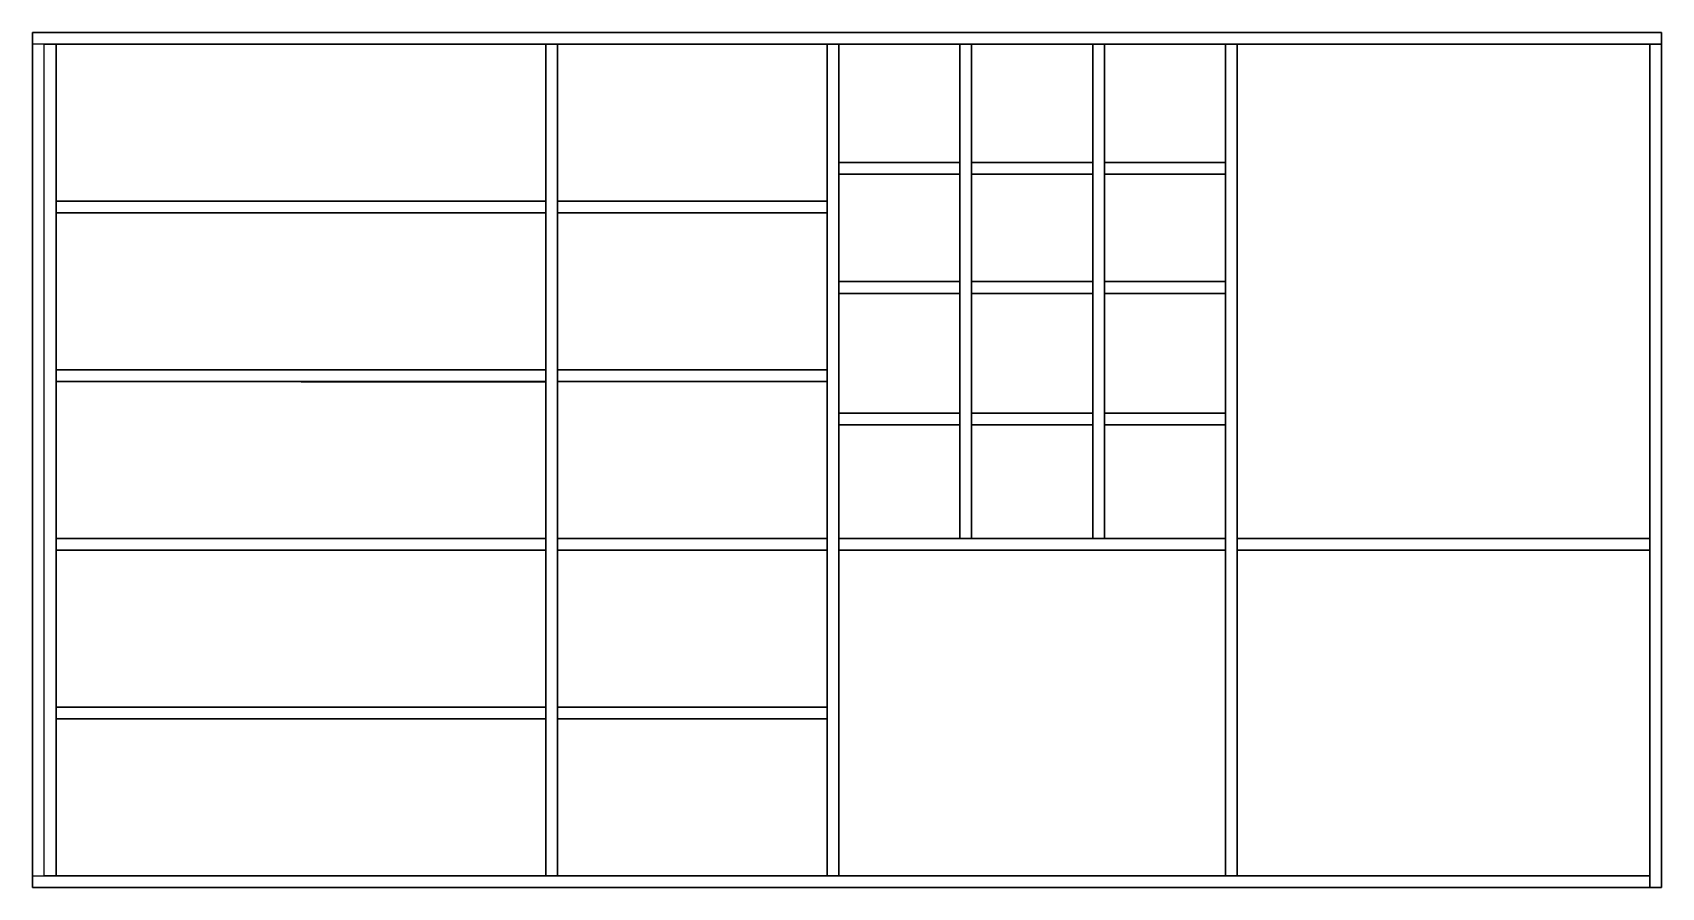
# Model space of a CAD drawing. Header units: millimetres. Extents: x 6350 to 7045, y 1941 to 2306.
import ezdxf

# ---------------------------------------------------------------- set-up
doc = ezdxf.new("R2010")
doc.units = ezdxf.units.MM
doc.layers.get('Defpoints').update_dxf_attribs({"color": 10})

msp = doc.modelspace()

# ---------------------------------------------------------------- linework, layer by layer
at = {"layer": 'Defpoints'}
for p, q in [((6802.12, 2106.39, 40), (6802.12, 2090.39, 40)), ((7039.78, 1946.39, 90), (7039.78, 1941.39, 90))]:
    msp.add_line(p, q, dxfattribs=at)
for points in [[(7044.78, 2306.39), (7044.78, 2306.39, 90), (6349.78, 2306.39, 90), (6349.78, 2306.39)], [(6349.78, 2306.39), (6349.78, 2306.39, 90), (6349.78, 1941.39, 90), (6349.78, 1941.39)], [(7044.78, 2306.39, 90), (7044.78, 2301.39, 90), (6349.78, 2301.39, 90), (6349.78, 2306.39, 90)], [(7044.78, 2306.39), (6349.78, 2306.39), (6349.78, 1941.39), (7044.78, 1941.39)], [(6354.78, 2301.39, 90), (6349.78, 2301.39, 90), (6349.78, 1946.39, 90), (6354.78, 1946.39, 90)], [(7039.78, 2301.39), (7039.78, 2301.39, 90), (6354.78, 2301.39, 90), (6354.78, 2301.39)], [(6354.78, 2301.39, 90), (6359.78, 2301.39, 90), (6359.78, 1946.39, 90), (6354.78, 1946.39, 90)], [(6359.78, 1946.39), (6359.78, 1946.39, 90), (6359.78, 2301.39, 90), (6359.78, 2301.39)], [(6568.78, 1946.39, 90), (6568.78, 2301.39, 90), (6573.78, 2301.39, 90), (6573.78, 1946.39, 90)], [(6568.78, 1946.39), (6568.78, 2301.39), (6568.78, 2301.39, 90), (6568.78, 1946.39, 90)], [(6573.78, 2301.39), (6573.78, 1946.39), (6573.78, 1946.39, 90), (6573.78, 2301.39, 90)], [(6693.78, 2301.39, 90), (6693.78, 1946.39, 90), (6688.78, 1946.39, 90), (6688.78, 2301.39, 90)], [(6688.78, 1946.39), (6688.78, 2301.39), (6688.78, 2301.39, 90), (6688.78, 1946.39, 90)], [(6693.78, 2301.39), (6693.78, 1946.39), (6693.78, 1946.39, 90), (6693.78, 2301.39, 90)], [(6745.45, 2090.39, 40), (6745.45, 2301.39, 40), (6750.45, 2301.39, 40), (6750.45, 2090.39, 40)], [(6745.45, 2090.39), (6745.45, 2301.39), (6745.45, 2301.39, 40), (6745.45, 2090.39, 40)], [(6750.45, 2301.39), (6750.45, 2090.39), (6750.45, 2090.39, 40), (6750.45, 2301.39, 40)], [(6807.12, 2301.39, 40), (6807.12, 2090.39, 40), (6802.12, 2090.39, 40), (6802.12, 2301.39, 40)], [(6802.12, 2090.39), (6802.12, 2301.39), (6802.12, 2301.39, 40), (6802.12, 2090.39, 40)], [(6807.12, 2301.39), (6807.12, 2090.39), (6807.12, 2090.39, 40), (6807.12, 2301.39, 40)], [(6858.78, 1946.39, 90), (6858.78, 2301.39, 90), (6863.78, 2301.39, 90), (6863.78, 1946.39, 90)], [(6858.78, 1946.39), (6858.78, 2301.39), (6858.78, 2301.39, 90), (6858.78, 1946.39, 90)], [(6863.78, 2301.39), (6863.78, 1946.39), (6863.78, 1946.39, 90), (6863.78, 2301.39, 90)], [(7039.78, 2301.39), (7039.78, 2301.39, 90), (7039.78, 1946.39, 90), (7039.78, 1946.39)], [(7044.78, 1941.39, 90), (7039.78, 1941.39, 90), (7039.78, 2301.39, 90), (7044.78, 2301.39, 90)], [(7044.78, 1941.39), (7044.78, 1941.39, 90), (7044.78, 2306.39, 90), (7044.78, 2306.39)], [(6693.78, 2250.92), (6745.45, 2250.92), (6745.45, 2250.92, 40), (6693.78, 2250.92, 40)], [(6693.78, 2250.92, 40), (6745.45, 2250.92, 40), (6745.45, 2245.92, 40), (6693.78, 2245.92, 40)], [(6745.45, 2245.92), (6693.78, 2245.92), (6694, 2245.92, 40), (6745.45, 2245.92, 40)], [(6750.45, 2250.92), (6802.12, 2250.92), (6802.12, 2250.92, 40), (6750.45, 2250.92, 40)], [(6750.45, 2250.92, 40), (6802.12, 2250.92, 40), (6802.12, 2245.92, 40), (6750.45, 2245.92, 40)], [(6802.12, 2245.92), (6750.45, 2245.92), (6750.45, 2245.92, 40), (6802.12, 2245.92, 40)], [(6807.12, 2250.92), (6858.78, 2250.92), (6858.78, 2250.92, 40), (6807.12, 2250.92, 40)], [(6807.12, 2250.92, 40), (6858.78, 2250.92, 40), (6858.78, 2245.92, 40), (6807.12, 2245.92, 40)], [(6858.78, 2245.92), (6807.12, 2245.92), (6807.12, 2245.92, 40), (6858.78, 2245.92, 40)], [(6568.78, 2234.39), (6568.78, 2234.39, 90), (6359.78, 2234.39, 90), (6359.78, 2234.39)], [(6359.78, 2234.39, 90), (6359.78, 2229.39, 90), (6568.78, 2229.39, 90), (6568.78, 2234.39, 90)], [(6568.78, 2229.39, 90), (6568.78, 2234.39, 90), (6359.78, 2234.39, 90), (6359.78, 2229.39, 90)], [(6688.78, 2229.39, 90), (6573.78, 2229.39, 90), (6573.78, 2234.39, 90), (6688.78, 2234.39, 90)], [(6573.78, 2234.39), (6688.78, 2234.39), (6688.78, 2234.39, 90), (6573.78, 2234.39, 90)], [(6359.78, 2229.39), (6568.78, 2229.39), (6568.78, 2229.39, 90), (6359.78, 2229.39, 90)], [(6688.78, 2229.39), (6573.78, 2229.39), (6573.78, 2229.39, 90), (6688.78, 2229.39, 90)], [(6745.45, 2195.04, 40), (6693.78, 2195.04, 40), (6693.78, 2200.04, 40), (6745.45, 2200.04, 40)], [(6693.78, 2200.04), (6745.45, 2200.04), (6745.45, 2200.04, 40), (6693.78, 2200.04, 40)], [(6802.12, 2195.04, 40), (6750.45, 2195.04, 40), (6750.45, 2200.04, 40), (6802.12, 2200.04, 40)], [(6750.45, 2200.04), (6802.12, 2200.04), (6802.12, 2200.04, 40), (6750.45, 2200.04, 40)], [(6858.78, 2195.04, 40), (6807.12, 2195.04, 40), (6807.12, 2200.04, 40), (6858.78, 2200.04, 40)], [(6807.12, 2200.04), (6858.78, 2200.04), (6858.78, 2200.04, 40), (6807.12, 2200.04, 40)], [(6745.45, 2195.04), (6693.78, 2195.04), (6693.78, 2195.04, 40), (6745.45, 2195.04, 40)], [(6802.12, 2195.04), (6750.45, 2195.04), (6750.45, 2195.04, 40), (6802.12, 2195.04, 40)], [(6858.78, 2195.04), (6807.12, 2195.04), (6807.12, 2195.04, 40), (6858.78, 2195.04, 40)], [(6568.78, 2157.39, 90), (6359.78, 2157.39, 90), (6359.78, 2162.39, 90), (6568.78, 2162.39, 90)], [(6359.78, 2162.39), (6568.78, 2162.39), (6568.78, 2162.39, 90), (6359.78, 2162.39, 90)], [(6573.78, 2162.39), (6688.78, 2162.39), (6688.78, 2162.39, 90), (6573.78, 2162.39, 90)], [(6573.78, 2162.39, 90), (6688.78, 2162.39, 90), (6688.78, 2157.39, 90), (6573.78, 2157.39, 90)], [(6359.78, 2157.39), (6359.78, 2157.39, 90), (6568.78, 2157.13, 90), (6568.78, 2157.13)], [(6688.78, 2157.39), (6573.78, 2157.39), (6573.78, 2157.39, 90), (6688.78, 2157.39, 90)], [(6745.45, 2138.93, 40), (6693.78, 2138.93, 40), (6693.78, 2143.93, 40), (6745.45, 2143.93, 40)], [(6693.78, 2143.93), (6745.45, 2143.93), (6745.45, 2143.93, 40), (6693.78, 2143.93, 40)], [(6802.12, 2138.93, 40), (6750.45, 2138.93, 40), (6750.45, 2143.93, 40), (6802.12, 2143.93, 40)], [(6750.45, 2143.93), (6802.12, 2143.93), (6802.12, 2143.93, 40), (6750.45, 2143.93, 40)], [(6807.12, 2143.93, 40), (6858.78, 2143.93, 40), (6858.78, 2138.93, 40), (6807.12, 2138.93, 40)], [(6807.12, 2143.93), (6858.78, 2143.93), (6858.78, 2143.93, 40), (6807.12, 2143.93, 40)], [(6745.45, 2138.93), (6693.78, 2138.93), (6693.78, 2138.93, 40), (6745.45, 2138.93, 40)], [(6802.12, 2138.93), (6750.45, 2138.93), (6750.45, 2138.93, 40), (6802.12, 2138.93, 40)], [(6858.78, 2138.93), (6807.12, 2138.93), (6807.12, 2138.93, 40), (6858.78, 2138.93, 40)], [(6568.78, 2085.39, 90), (6359.78, 2085.39, 90), (6359.78, 2090.39, 90), (6568.78, 2090.39, 90)], [(6568.78, 2090.39), (6568.78, 2090.39, 90), (6359.78, 2090.39, 90), (6359.78, 2090.39)], [(6359.78, 2085.39), (6359.78, 2085.39, 90), (6568.78, 2085.39, 90), (6568.78, 2085.39)], [(6573.78, 2090.39), (6687.38, 2090.39), (6688.78, 2090.39, 90), (6573.78, 2090.39, 90)], [(6573.78, 2090.39, 90), (6688.78, 2090.39, 90), (6688.78, 2085.39, 90), (6573.78, 2085.39, 90)], [(6688.78, 2085.39), (6573.78, 2085.39), (6573.78, 2085.39, 90), (6688.78, 2085.39, 90)], [(6858.78, 2085.39, 90), (6693.78, 2085.39, 90), (6693.78, 2090.39, 90), (6858.78, 2090.39, 90)], [(6693.78, 2090.39), (6858.78, 2090.39), (6858.78, 2090.39, 90), (6693.78, 2090.39, 90)], [(6858.78, 2085.39), (6693.78, 2085.39), (6693.78, 2085.39, 90), (6858.78, 2085.39, 90)], [(7039.78, 2085.39, 90), (6863.78, 2085.39, 90), (6863.78, 2090.39, 90), (7039.78, 2090.39, 90)], [(6863.78, 2090.39), (7039.78, 2090.39), (7039.78, 2090.39, 90), (6863.78, 2090.39, 90)], [(7039.78, 2085.39), (6863.78, 2085.39), (6863.78, 2085.39, 90), (7039.78, 2085.39, 90)], [(6568.78, 2013.39, 90), (6359.78, 2013.39, 90), (6359.78, 2018.39, 90), (6568.78, 2018.39, 90)], [(6568.78, 2018.39), (6568.78, 2018.39, 90), (6359.78, 2018.39, 90), (6359.78, 2018.39)], [(6573.78, 2013.39, 90), (6573.78, 2018.39, 90), (6688.78, 2018.39, 90), (6688.78, 2013.39, 90)], [(6573.78, 2018.39), (6688.78, 2018.39), (6688.78, 2018.39, 90), (6573.78, 2018.39, 90)], [(6359.78, 2013.39), (6359.78, 2013.39, 90), (6568.78, 2013.39, 90), (6568.78, 2013.39)], [(6688.78, 2013.39), (6573.78, 2013.39), (6573.78, 2013.39, 90), (6688.78, 2013.39, 90)], [(6349.78, 1941.39, 90), (6349.78, 1946.39, 90), (7039.78, 1946.39, 90), (7039.78, 1941.39, 90)], [(7039.78, 1946.39), (7039.78, 1946.39, 90), (6354.78, 1946.39, 90), (6354.78, 1946.39)], [(6568.78, 1946.39), (6568.78, 1946.39, 90), (6359.78, 1946.39, 90), (6359.78, 1946.39)], [(7044.78, 1941.39), (6349.78, 1941.39), (6349.78, 1941.39, 90), (7044.78, 1941.39, 90)]]:
    msp.add_3dface(points, dxfattribs=at)

doc.saveas('drawing.dxf')
